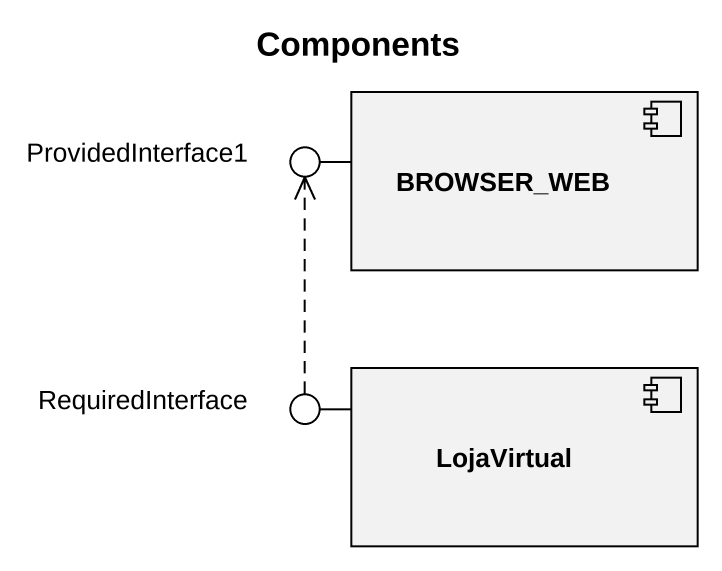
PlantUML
@startuml
title Components
() ProvidedInterface1
component BROWSER_WEB
() RequiredInterface
component LojaVirtual
BROWSER_WEB -left- ProvidedInterface1
LojaVirtual -left- RequiredInterface
RequiredInterface .up.> ProvidedInterface1
@enduml
